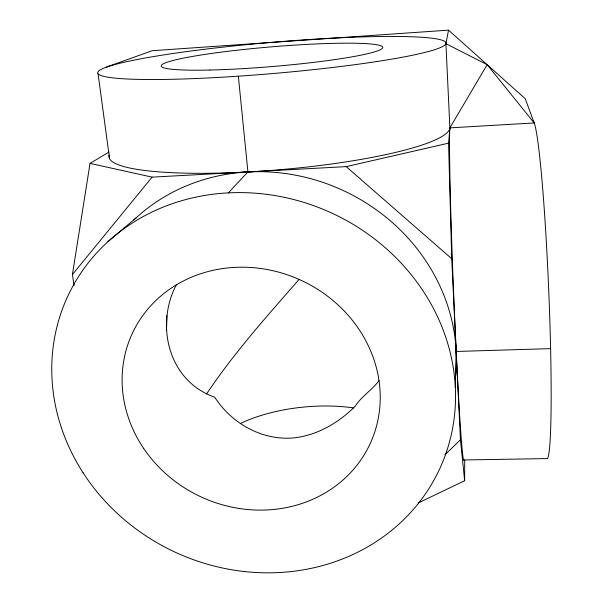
<?xml version="1.0" encoding="UTF-8"?>
<svg xmlns="http://www.w3.org/2000/svg" width="603" height="603" viewBox="0 0 603 603"><rect width="100%" height="100%" fill="white"/><g stroke="black" fill="none" stroke-linecap="round" stroke-linejoin="round"><path stroke-width="0.9" d="M418.324 502.917L464.642 480.734L464.702 460.24M455.318 387.503L456.192 351.466L550.622 348.632M464.642 480.734L460.458 439.768L451.722 258.717L448.564 143.167L449.883 127.866L445.919 43.672L448.534 30.15L152.227 50.705L106.316 67.106M74.063 285.694L72.405 274.576L90.043 163.39L109.068 152.024M176.362 284.676C154.979 325.507 168.629 381.209 214.751 397.219C233.007 425.786 267.981 443.823 301.892 436.632C322.319 432.298 340.552 420.954 355.144 406.234C361.657 396.201 372.059 390.051 379.053 380.568M445.919 43.672A174.795 15.588 -4.9 0 1 182.046 79.023A174.795 15.588 -4.9 0 1 187.36 51.489A174.795 15.588 -4.9 0 1 445.919 43.672L487.156 64.679L449.883 127.866A167.491 3.52 87.7 0 0 454.421 312.467A167.491 3.52 87.7 0 0 464.122 459.901M206.535 394C233.851 353.132 266.812 316.379 299.08 279.415M72.405 274.576L152.084 177.131L346.197 166.624L448.564 143.167M228.349 192.87L247.923 171.945L238.351 76.227M444.954 454.798L460.458 439.768M107.907 241.705L136.655 217.381M448.534 30.15L525.251 98.734L534.175 122.944L449.883 127.866A171.094 27.715 -5 0 1 274.003 170.197A171.094 27.715 -5 0 1 109.181 155.001M463.654 459.961L547.471 458.589A169.232 8.917 87.6 0 0 548.722 290.36A169.232 8.917 87.6 0 0 533.308 121.203M90.043 163.39L152.084 177.131M346.197 166.624L451.722 258.717M487.156 64.679L534.175 122.944M98.078 73.837L109.565 158.664M133.904 219.944A188.905 174.161 25 0 1 348.225 192.915A188.905 174.161 25 0 1 455.175 379.619M166.865 315.565A102.148 31.71 88.1 0 1 166.458 330.354M240.62 423.404A100.09 43.288 -5.5 0 1 353.795 407.945M143.62 448.346A131.077 119.288 24.9 0 0 366.737 450.418A131.077 119.288 24.9 0 0 243.16 267.197A131.077 119.288 24.9 0 0 143.62 448.346M83.078 472.744A205.012 186.757 24.9 0 0 432.472 482.739A205.012 186.757 24.9 0 0 245.391 192.681A205.012 186.757 24.9 0 0 83.078 472.744M209.98 70.031A111.103 9.836 -4.8 0 0 382.566 48.044A111.103 9.836 -4.8 0 0 223.901 51.798A111.103 9.836 -4.8 0 0 209.98 70.031"/></g></svg>
